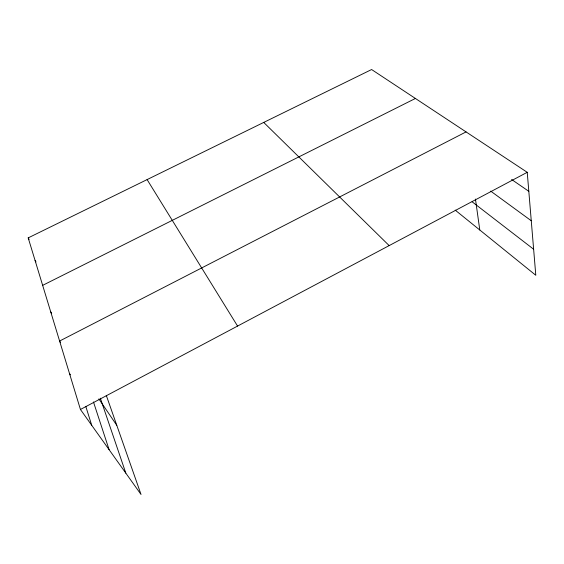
<?xml version="1.0" encoding="UTF-8"?>
<svg xmlns="http://www.w3.org/2000/svg" width="564" height="564" viewBox="0 0 564 564"><rect width="100%" height="100%" fill="white"/><g stroke="black" fill="none" stroke-linecap="round" stroke-linejoin="round"><path stroke-width="0.85" d="M106.265 395.329L141.028 494.466L80.44 409.478L527.234 172.309L535.8 275.267L455.211 210.132M466.061 131.905L59.601 341.044L60.559 342.454M42.652 285.356L415.414 98.46M80.44 409.478L28.2 237.881L371.613 69.534L527.234 172.309M511.59 179.465L528.813 191.323M490.687 191.111L531.26 220.75M472.117 201.792L533.636 249.239M263.726 122.423L389.16 245.601M69.457 373.403L70.451 374.834M98.855 398.903L116.79 425.334M50.711 311.836L51.684 313.295M35.095 260.533L36.004 261.943M28.2 237.881L29.124 239.333M147.098 179.592L237.564 326.07M100.343 398.191L125.828 473.154M93.462 401.949L109.106 449.691M85.784 406.397L91.72 425.305M475.459 199.064L479.788 229.999"/></g></svg>
